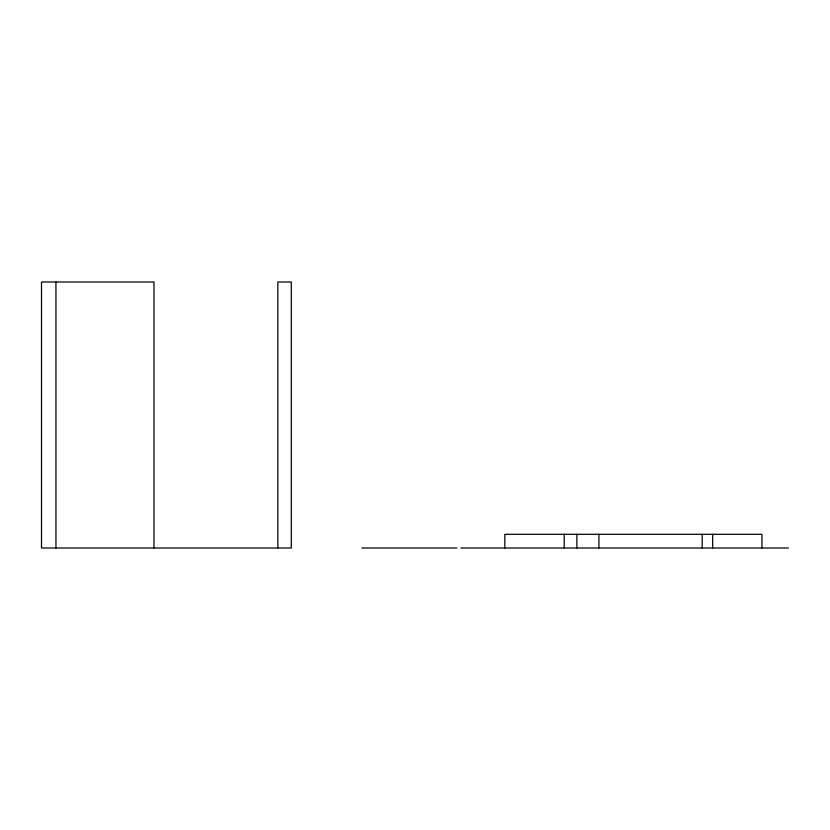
<?xml version="1.0" encoding="UTF-8"?>
<svg xmlns="http://www.w3.org/2000/svg" width="830" height="830" viewBox="0 0 830 830"><rect width="100%" height="100%" fill="white"/><g stroke="black" fill="none" stroke-linecap="round" stroke-linejoin="round"><path stroke-width="1.25" d="M361.766 547.997L456.759 547.997M460.961 547.997L788.5 547.997M761.95 547.997L761.95 534.312L504.827 534.312L504.827 547.997M712.659 534.312L712.659 547.997M702.18 534.312L702.18 547.997M598.928 534.312L598.928 547.997M576.871 534.312L576.871 547.997M564.213 534.312L564.213 547.997M277.843 547.997L277.843 282.003L291.309 282.003L291.309 547.997L41.5 547.997L41.5 282.003L153.975 282.003L153.975 547.997M55.942 282.003L55.942 547.997"/></g></svg>
